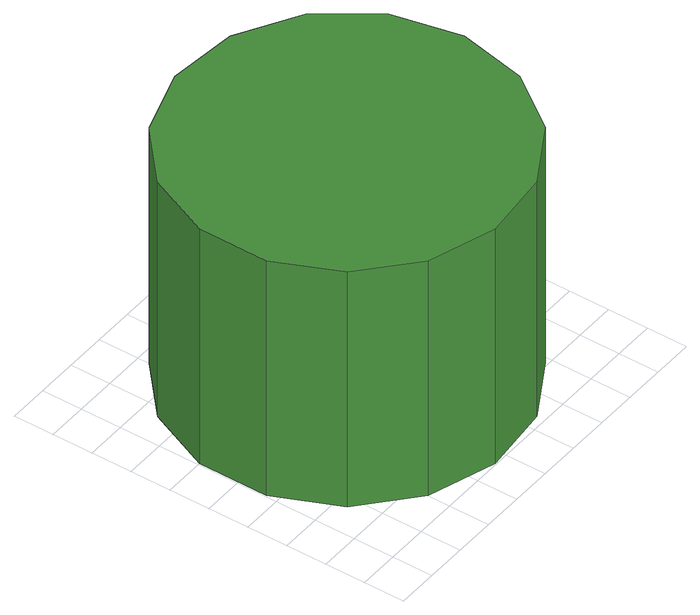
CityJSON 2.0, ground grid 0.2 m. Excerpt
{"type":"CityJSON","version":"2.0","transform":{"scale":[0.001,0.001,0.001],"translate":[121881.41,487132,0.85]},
"CityObjects":{
"tree1":{"type":"SolitaryVegetationObject","attributes":{"function":"something"},"geometry":[{"type":"MultiSurface","lod":"1","boundaries":[[[0,1,2,3,4,5,6,7,8,9,10,11,12,13,14]],[[15,16,17,18,19,20,21,22,23,24,25,26,27,28,29]],[[0,29,28,1]],[[1,28,27,2]],[[2,27,26,3]],[[3,26,25,4]],[[4,25,24,5]],[[5,24,23,6]],[[6,23,22,7]],[[7,22,21,8]],[[8,21,20,9]],[[9,20,19,10]],[[10,19,18,11]],[[11,18,17,12]],[[12,17,16,13]],[[13,16,15,14]],[[14,15,29,0]]]}]}
},
"vertices":[
[1650,830,1296],[1578,1167,1296],[1376,1446,1296],[1077,1618,1296],[734,1654,1296],[406,1548,1296],[150,1317,1296],[10,1002,1296],[10,657,1296],[150,342,1296],[406,112,1296],[734,5,1296],[1077,41,1296],[1376,214,1296],[1578,492,1296],[1578,492,6],[1376,214,6],[1077,41,6],[734,5,6],[406,112,6],[150,342,6],[10,657,6],[10,1002,6],[150,1317,6],[406,1548,6],[734,1654,6],[1077,1618,6],[1376,1446,6],[1578,1167,6],[1650,830,6]
]}
